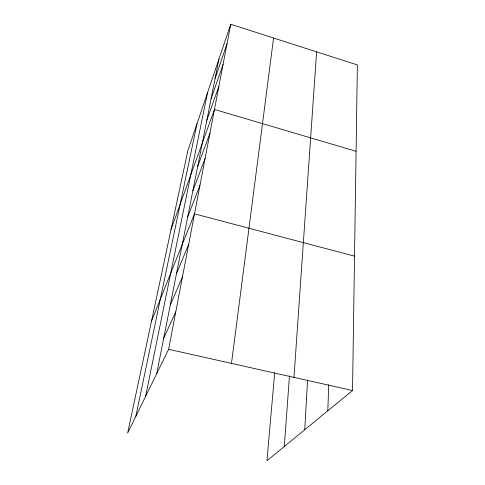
<?xml version="1.0" encoding="UTF-8"?>
<svg xmlns="http://www.w3.org/2000/svg" width="485" height="485" viewBox="0 0 485 485"><rect width="100%" height="100%" fill="white"/><g stroke="black" fill="none" stroke-linecap="round" stroke-linejoin="round"><path stroke-width="0.73" d="M274.686 372.777L266.956 460.75L352.522 390.522L357.372 64.935L230.751 24.25L187.816 150.835L127.628 433.117L168.622 349.291L230.751 24.25M327.793 410.819L328.757 384.708M304.744 429.734L307.557 380.228M293.977 377.397L316.614 51.84M284.271 446.539L289.484 375.887M231.49 363.386L273.576 38.012M156.661 373.753L218.959 59.018M145.597 396.372L207.531 92.708M135.83 416.336L197.001 123.748M215.122 78.394L227.01 43.82M211.084 98.794L223.064 64.475M206.828 120.286L218.887 86.318M171.035 229.532L214.467 109.446L356.087 151.296M197.734 166.24L209.92 133.242M192.866 190.823L205.094 158.48M187.719 216.843L199.972 185.3M151.478 321.252L194.509 213.855L354.523 256.141M176.455 273.746L188.689 244.319M170.283 304.944L182.463 276.887M163.7 338.203L175.794 311.794M168.622 349.291L352.522 390.522"/></g></svg>
